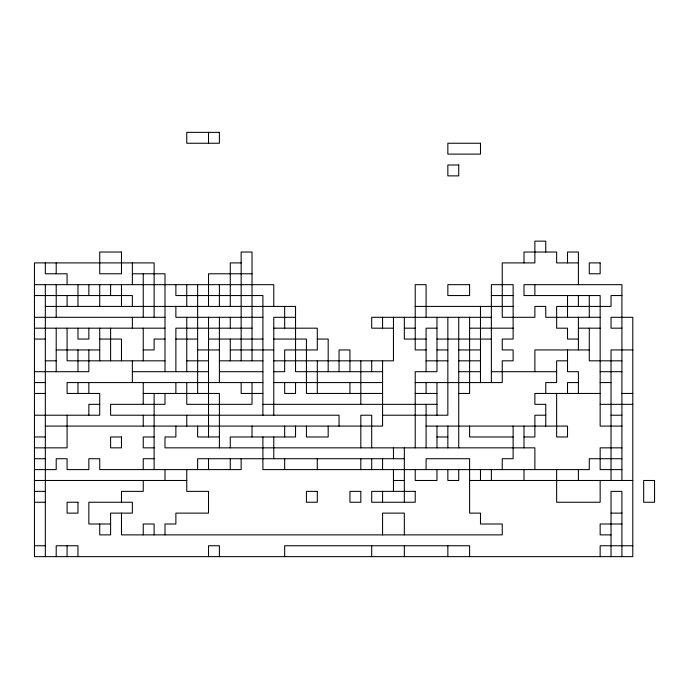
<?xml version="1.0" encoding="UTF-8"?>
<svg xmlns="http://www.w3.org/2000/svg" width="689" height="689" viewBox="0 0 689 689"><rect width="100%" height="100%" fill="white"/><g stroke="black" fill="none" stroke-linecap="round" stroke-linejoin="round"><path stroke-width="1.03" d="M241.15 262.905L230.272 262.905L230.272 306.424M578.398 262.905L556.643 262.905L556.643 252.028L524.002 252.028L524.002 262.905M132.357 273.783L164.998 273.783L164.998 371.698M252.028 273.783L208.517 273.783L208.517 306.424M34.45 284.669L273.783 284.669L273.783 306.424M34.45 295.547L132.357 295.547L132.357 306.424M491.369 295.547L513.124 295.547M621.917 295.547L611.031 295.547L611.031 306.424L556.643 306.424L556.643 328.179L567.521 328.179L567.521 339.057L578.398 339.057M45.328 306.424L295.547 306.424L295.547 371.698L382.576 371.698M415.217 306.424L513.124 306.424M34.45 317.302L164.998 317.302M262.905 317.302L175.876 317.302L175.876 306.424M295.547 317.302L273.783 317.302L273.783 415.217M491.369 317.302L371.698 317.302L371.698 328.179L393.453 328.179M600.153 317.302L545.757 317.302L545.757 306.424L534.879 306.424L534.879 317.302L502.247 317.302L502.247 262.905L534.879 262.905L534.879 241.15L545.757 241.15L545.757 252.028M34.45 328.179L164.998 328.179M252.028 328.179L175.876 328.179L175.876 371.698M273.783 328.179L317.302 328.179L317.302 349.943L284.669 349.943L284.669 371.698L273.783 371.698M404.331 328.179L415.217 328.179M436.972 328.179L426.095 328.179L426.095 371.698M469.605 328.179L513.124 328.179M578.398 328.179L600.153 328.179M621.917 328.179L611.031 328.179L611.031 317.302L632.795 317.302L632.795 556.643L34.45 556.643L34.45 262.905L154.121 262.905L154.121 317.302M34.45 339.057L45.328 339.057M99.724 339.057L121.479 339.057L121.479 360.821M164.998 339.057L154.121 339.057L154.121 349.943L143.243 349.943M175.876 339.057L197.631 339.057M208.517 339.057L262.905 339.057M273.783 339.057L306.424 339.057L306.424 393.453L382.576 393.453M317.302 339.057L328.179 339.057L328.179 371.698M426.095 339.057L404.331 339.057L404.331 317.302M436.972 339.057L491.369 339.057M56.205 349.943L99.724 349.943M197.631 349.943L219.395 349.943M230.272 349.943L273.783 349.943M426.095 349.943L415.217 349.943L415.217 284.669L426.095 284.669L426.095 317.302M436.972 349.943L447.85 349.943M458.728 349.943L480.483 349.943M589.276 349.943L534.879 349.943L534.879 371.698M632.795 349.943L611.031 349.943L611.031 480.483M45.328 360.821L56.205 360.821M164.998 360.821L67.083 360.821L67.083 328.179M186.753 360.821L208.517 360.821M219.395 360.821L262.905 360.821M273.783 360.821L393.453 360.821L393.453 317.302M426.095 360.821L447.85 360.821M458.728 360.821L480.483 360.821M567.521 360.821L556.643 360.821L556.643 382.576L545.757 382.576L545.757 393.453M621.917 360.821L589.276 360.821L589.276 328.179M34.45 371.698L88.847 371.698L88.847 349.943M132.357 371.698L208.517 371.698M219.395 371.698L262.905 371.698M458.728 371.698L480.483 371.698M491.369 371.698L556.643 371.698M600.153 371.698L621.917 371.698M34.45 382.576L45.328 382.576M262.905 382.576L67.083 382.576L67.083 393.453L99.724 393.453L99.724 415.217L34.45 415.217M273.783 382.576L382.576 382.576M415.217 382.576L502.247 382.576L502.247 360.821L513.124 360.821L513.124 349.943L502.247 349.943L502.247 339.057L513.124 339.057L513.124 284.669L491.369 284.669L491.369 382.576M578.398 382.576L567.521 382.576L567.521 393.453M600.153 382.576L611.031 382.576M34.45 393.453L45.328 393.453M143.243 393.453L219.395 393.453L219.395 447.85M262.905 393.453L241.15 393.453L241.15 382.576M415.217 393.453L436.972 393.453M458.728 393.453L469.605 393.453L469.605 317.302M600.153 393.453L534.879 393.453L534.879 404.331L545.757 404.331L545.757 426.095M621.917 393.453L632.795 393.453M99.724 404.331L88.847 404.331L88.847 415.217M262.905 404.331L436.972 404.331M600.153 404.331L632.795 404.331M382.576 415.217L447.85 415.217L447.85 317.302M545.757 415.217L534.879 415.217L534.879 436.972L524.002 436.972M611.031 415.217L621.917 415.217M45.328 426.095L382.576 426.095L382.576 360.821M426.095 426.095L567.521 426.095L567.521 436.972L556.643 436.972L556.643 393.453M621.917 426.095L600.153 426.095L600.153 295.547L524.002 295.547L524.002 284.669L621.917 284.669L621.917 480.483M34.45 436.972L45.328 436.972M154.121 436.972L143.243 436.972L143.243 447.85L154.121 447.85M219.395 436.972L197.631 436.972L197.631 426.095M436.972 436.972L447.85 436.972M513.124 436.972L469.605 436.972L469.605 426.095M34.45 447.85L67.083 447.85L67.083 415.217M621.917 447.85L600.153 447.85L600.153 469.605L621.917 469.605M34.45 458.728L45.328 458.728M154.121 458.728L143.243 458.728L143.243 469.605M404.331 458.728L197.631 458.728L197.631 469.605M621.917 458.728L589.276 458.728L589.276 469.605L262.905 469.605L262.905 436.972M34.45 469.605L56.205 469.605L56.205 458.728L67.083 458.728L67.083 469.605L88.847 469.605L88.847 458.728L99.724 458.728L99.724 469.605L241.15 469.605L241.15 458.728M34.45 480.483L186.753 480.483M393.453 480.483L404.331 480.483M469.605 480.483L632.795 480.483M34.45 491.369L45.328 491.369M34.45 502.247L45.328 502.247M611.031 513.124L621.917 513.124M110.602 524.002L88.847 524.002L88.847 502.247L132.357 502.247L132.357 513.124L110.602 513.124L110.602 534.879L99.724 534.879L99.724 524.002M621.917 524.002L600.153 524.002L600.153 534.879L611.031 534.879M34.45 545.757L45.328 545.757M632.795 545.757L600.153 545.757L600.153 556.643M621.917 556.643L621.917 491.369L611.031 491.369L611.031 556.643M600.153 480.483L600.153 502.247L556.643 502.247L556.643 469.605M589.276 295.547L589.276 317.302M578.398 284.669L578.398 252.028L567.521 252.028L567.521 262.905M578.398 295.547L578.398 306.424M578.398 317.302L578.398 349.943M578.398 393.453L578.398 371.698L567.521 371.698L567.521 349.943M578.398 469.605L578.398 480.483M567.521 295.547L567.521 317.302M534.879 284.669L534.879 295.547M534.879 469.605L534.879 447.85L164.998 447.85L164.998 436.972L175.876 436.972L175.876 426.095M524.002 426.095L524.002 447.85M524.002 469.605L524.002 480.483M513.124 426.095L513.124 458.728L502.247 458.728L502.247 469.605M491.369 469.605L491.369 480.483M480.483 306.424L480.483 382.576M480.483 469.605L480.483 480.483M469.605 556.643L469.605 545.757L284.669 545.757L284.669 556.643M458.728 317.302L458.728 447.85M458.728 469.605L458.728 480.483L447.85 480.483L447.85 469.605M447.85 426.095L447.85 447.85M447.85 545.757L447.85 556.643M436.972 317.302L436.972 371.698L415.217 371.698L415.217 447.85M436.972 382.576L436.972 415.217M436.972 426.095L436.972 447.85M436.972 469.605L436.972 480.483L415.217 480.483L415.217 469.605M426.095 382.576L426.095 393.453M426.095 404.331L426.095 447.85M426.095 469.605L426.095 458.728L469.605 458.728L469.605 513.124L480.483 513.124L480.483 524.002L502.247 524.002L502.247 534.879L121.479 534.879L121.479 513.124M404.331 447.85L404.331 502.247M404.331 534.879L404.331 513.124L382.576 513.124L382.576 534.879M404.331 545.757L404.331 556.643M393.453 447.85L393.453 458.728M393.453 469.605L393.453 491.369M382.576 317.302L382.576 328.179M382.576 458.728L382.576 469.605M382.576 491.369L382.576 502.247M371.698 360.821L371.698 371.698M371.698 447.85L371.698 415.217L360.821 415.217L360.821 447.85M371.698 458.728L371.698 469.605M371.698 545.757L371.698 556.643M360.821 360.821L360.821 404.331M360.821 458.728L360.821 469.605M349.943 371.698L349.943 349.943L339.057 349.943L339.057 371.698M349.943 382.576L349.943 393.453M339.057 426.095L339.057 415.217L110.602 415.217L110.602 404.331L164.998 404.331L164.998 393.453M328.179 426.095L328.179 436.972L306.424 436.972L306.424 426.095M317.302 360.821L317.302 393.453M317.302 458.728L317.302 469.605M295.547 382.576L295.547 393.453L284.669 393.453L284.669 382.576M295.547 426.095L295.547 436.972L230.272 436.972L230.272 447.85M284.669 306.424L284.669 328.179M284.669 426.095L284.669 436.972M284.669 458.728L284.669 469.605M273.783 436.972L273.783 458.728M262.905 415.217L262.905 295.547L175.876 295.547L175.876 284.669M252.028 360.821L252.028 252.028L241.15 252.028L241.15 360.821M252.028 382.576L252.028 404.331L186.753 404.331L186.753 382.576M252.028 426.095L252.028 436.972M230.272 317.302L230.272 328.179M230.272 339.057L230.272 360.821M230.272 458.728L230.272 469.605M219.395 284.669L219.395 306.424M219.395 317.302L219.395 382.576M219.395 556.643L219.395 545.757L208.517 545.757L208.517 556.643M208.517 132.357L208.517 143.243M208.517 317.302L208.517 436.972M208.517 458.728L208.517 469.605M197.631 284.669L197.631 393.453M186.753 284.669L186.753 306.424M186.753 317.302L186.753 371.698M186.753 415.217L186.753 426.095M186.753 469.605L186.753 491.369L208.517 491.369L208.517 513.124L175.876 513.124L175.876 524.002L164.998 524.002L164.998 534.879M175.876 382.576L175.876 393.453M164.998 469.605L164.998 480.483M154.121 393.453L154.121 469.605M154.121 534.879L154.121 524.002L143.243 524.002L143.243 534.879M143.243 273.783L143.243 317.302M143.243 328.179L143.243 360.821M143.243 382.576L143.243 404.331M143.243 415.217L143.243 426.095M143.243 480.483L143.243 491.369L121.479 491.369L121.479 502.247M132.357 262.905L132.357 284.669M132.357 317.302L132.357 328.179M132.357 360.821L132.357 382.576M121.479 284.669L121.479 306.424M110.602 284.669L110.602 295.547M110.602 328.179L110.602 360.821M99.724 284.669L99.724 306.424M99.724 328.179L99.724 360.821M88.847 284.669L88.847 295.547M88.847 328.179L88.847 339.057L77.969 339.057L77.969 328.179M88.847 382.576L88.847 393.453M77.969 284.669L77.969 306.424M77.969 349.943L77.969 371.698M77.969 382.576L77.969 393.453M77.969 556.643L77.969 545.757L56.205 545.757L56.205 556.643M67.083 284.669L67.083 273.783L45.328 273.783L45.328 262.905M67.083 295.547L67.083 306.424M67.083 545.757L67.083 556.643M56.205 262.905L56.205 273.783M56.205 284.669L56.205 317.302M56.205 328.179L56.205 371.698M45.328 284.669L45.328 556.643M219.395 132.357L186.753 132.357L186.753 143.243L219.395 143.243L219.395 132.357M480.483 143.243L447.85 143.243L447.85 154.121L480.483 154.121L480.483 143.243M458.728 164.998L447.85 164.998L447.85 175.876L458.728 175.876L458.728 164.998M121.479 252.028L99.724 252.028L99.724 273.783L121.479 273.783L121.479 252.028M600.153 262.905L589.276 262.905L589.276 273.783L600.153 273.783L600.153 262.905M469.605 284.669L447.85 284.669L447.85 295.547L469.605 295.547L469.605 284.669M121.479 436.972L110.602 436.972L110.602 447.85L121.479 447.85L121.479 436.972M654.55 480.483L643.672 480.483L643.672 502.247L654.55 502.247L654.55 480.483M317.302 491.369L306.424 491.369L306.424 502.247L317.302 502.247L317.302 491.369M360.821 491.369L349.943 491.369L349.943 502.247L360.821 502.247L360.821 491.369M415.217 491.369L371.698 491.369L371.698 502.247L415.217 502.247L415.217 491.369M77.969 502.247L67.083 502.247L67.083 513.124L77.969 513.124L77.969 502.247"/></g></svg>
